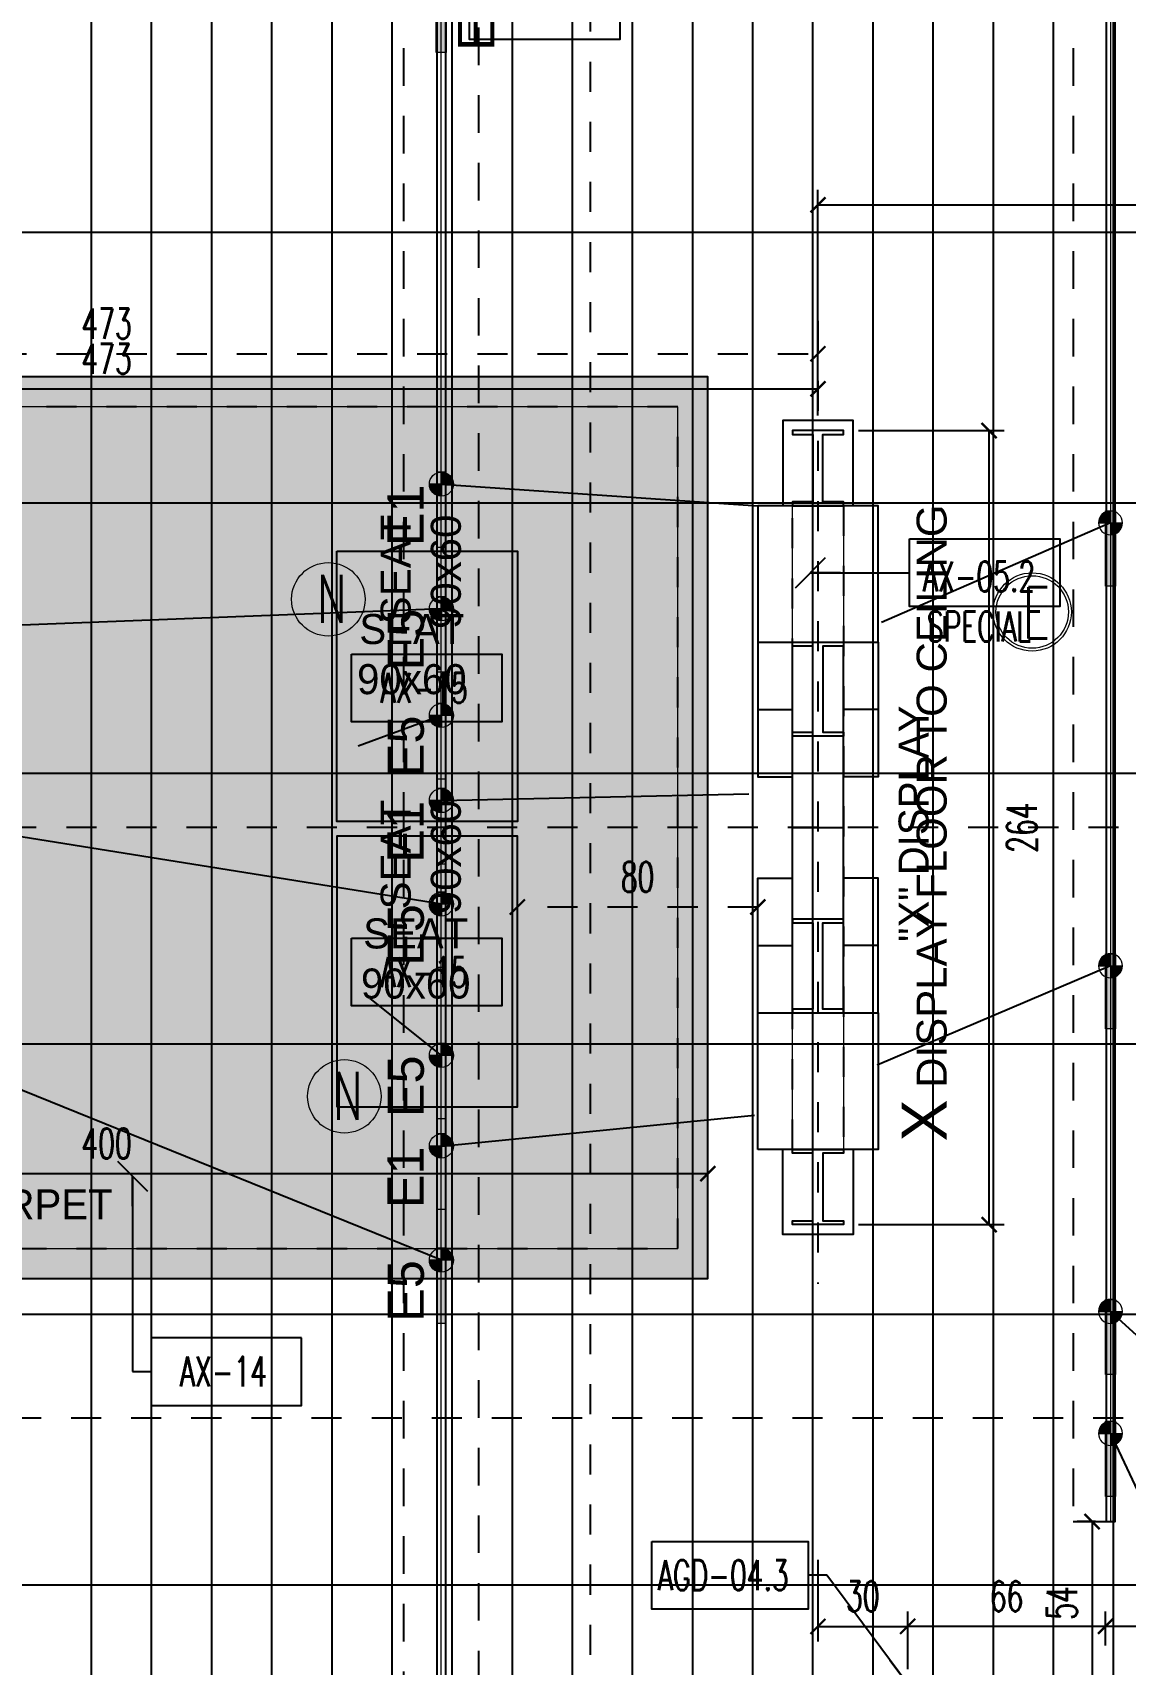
# Model space of a CAD drawing. Extents: x 214 to 401, y 14 to 126.
# Drawn here: x 311.46 to 315.1, y 77.96 to 83.39 of the extents above; entities that cross this region are included whole.
import ezdxf

# ---------------------------------------------------------------- set-up
doc = ezdxf.new("R2010")
doc.units = 0
doc.header["$LTSCALE"] = 0.25
doc.header["$MEASUREMENT"] = 0
for name, pattern in [('CONTINOUS', [0]), ('DASHED', [0.75, 0.5, -0.25]), ('DOT2', [0.125, 0, -0.125]), ('NASCOSTA', [0.375, 0.25, -0.125]), ('NASCOSTA2', [0.1875, 0.125, -0.0625]), ('PUNTO2', [0.125, 0, -0.125]), ('TRATTOPUNTO2', [0.5, 0.25, -0.125, 0, -0.125])]:
    doc.linetypes.add(name, pattern=pattern)
doc.layers.get('0').update_dxf_attribs({"linetype": 'CONTINUOUS'})
doc.layers.get('DEFPOINTS').update_dxf_attribs({"linetype": 'CONTINUOUS'})
for name, color, linetype in [('ax-arredo piani', 2, 'CONTINUOUS'), ('ax-arredo piani rossi', 1, 'CONTINUOUS'), ('ax-arredo proiezioni', 1, 'NASCOSTA'), ('ax-arredo sez', 6, 'CONTINUOUS'), ('AX-QUOTE', 2, 'CONTINUOUS'), ('ax-tappeto', 6, 'DOT2'), ('floor-quote', 2, 'CONTINUOUS'), ('floor-tiles', 11, 'CONTINUOUS'), ('MERCHANDISING', 11, 'CONTINUOUS'), ('RIFERIMENTI', 11, 'CONTINUOUS'), ('TESTI', 3, 'CONTINUOUS')]:
    doc.layers.add(name, color=color, linetype=linetype)
for name, color, linetype, true_color in [('ax-axis', 7, 'TRATTOPUNTO2', 0xd2844b), ('LD_beam', 7, 'DASHED', 0x7ec8c8), ('LD_pointing', 7, 'CONTINUOUS', 0xff9429), ('LD_track', 7, 'CONTINUOUS', 0x7ec8c8), ('MERCHANDISING-quote', 7, 'NASCOSTA2', 0x62b5df), ('Sections', 92, 'CONTINUOUS', 0x00bd00)]:
    doc.layers.add(name, color=color, linetype=linetype, true_color=true_color)
for name, color, linetype, lineweight, true_color in [('floor-Carpet', 7, 'CONTINUOUS', 9, 0xe00070), ('LD_base', 7, 'CONTINUOUS', 5, 0x646464), ('LD_light', 7, 'CONTINUOUS', 5, 0xf00000), ('LD_N', 7, 'CONTINUOUS', 9, 0x41c62a)]:
    doc.layers.add(name, color=color, linetype=linetype, lineweight=lineweight, true_color=true_color)
doc.layers.add('LD_def-points', color=11, linetype='CONTINUOUS', lineweight=5, plot=False)
doc.layers.add('LD_quote', color=255, linetype='CONTINUOUS', lineweight=9)
doc.layers.add('LD_text', color=255, linetype='CONTINUOUS', lineweight=9)
doc.styles.add('cart-inver', font='Arial.ttf')
doc.styles.add('HZDX', font='')
doc.styles.add('SIMPLEX', font='SIMPLEX.SHX', dxfattribs={"width": 0.65})
doc.styles.get("Standard").update_dxf_attribs({"font": 'Arial.ttf'})
doc.styles.get('HZDX').set_extended_font_data('DicotMedium')
doc.dimstyles.new('METRI', dxfattribs={"dimtxt": 0.2, "dimasz": 0.1, "dimexe": 0.1, "dimexo": 0.0625, "dimgap": 0.09, "dimtad": 1, "dimzin": 0, "dimdsep": 46, "dimtxsty": 'SIMPLEX', "dimblk": 'LINEET2S', "dimcen": 0.09, "dimdle": 0.1, "dimclrt": 3, "dimadec": 0, "dimazin": 0, "dimtfac": 1, "dimtix": 1, "dimtmove": 2, "dimatfit": 3, "dimldrblk": 'LINEET2S', "dimfxl": 1, "dimtolj": 1, "dimarcsym": 0})

# ---------------------------------------------------------------- blocks, each defined once
blk = doc.blocks.new('_ArchTick')
at = {"color": 0, "linetype": 'ByBlock', "const_width": 0.15}
blk.add_lwpolyline([(-0.5, -0.5), (0.5, 0.5)], dxfattribs=at)
blk = doc.blocks.new('*D295')
at = {"layer": 'AX-QUOTE', "color": 0, "lineweight": -2, "transparency": 16777216}
for p, q in [((315.0317, 78.0195), (315.0317, 78.1337)), ((316.9317, 78.0195), (316.9317, 78.1337)), ((316.9317, 78.0837), (315.0317, 78.0837))]:
    blk.add_line(p, q, dxfattribs=at)
at = {"layer": 'DEFPOINTS', "color": 0, "transparency": 16777216}
for p in [(315.0317, 78.0837), (315.0317, 77.9695), (316.9317, 77.9695)]:
    blk.add_point(p, dxfattribs=at)
at = {"layer": 'AX-QUOTE', "color": 0, "lineweight": -2, "transparency": 16777216, "xscale": 0.05, "yscale": 0.05, "zscale": 0.05, "rotation": 180}
blk.add_blockref('_ArchTick', (315.0317, 78.0837), dxfattribs=at)
at = {"layer": 'AX-QUOTE', "color": 0, "lineweight": -2, "transparency": 16777216, "xscale": 0.05, "yscale": 0.05, "zscale": 0.05}
blk.add_blockref('_ArchTick', (316.9317, 78.0837), dxfattribs=at)
at = {"layer": 'AX-QUOTE', "color": 3, "transparency": 16777216, "insert": (315.9817, 78.1837), "char_height": 0.1, "attachment_point": 5, "style": 'SIMPLEX'}
blk.add_mtext('\\A1;190', dxfattribs=at)
blk = doc.blocks.new('*D296')
at = {"layer": 'AX-QUOTE', "color": 0, "lineweight": -2, "transparency": 16777216}
for p, q in [((314.3737, 78.0195), (314.3737, 78.1337)), ((315.0317, 78.0195), (315.0317, 78.1337)), ((315.0317, 78.0837), (314.3737, 78.0837))]:
    blk.add_line(p, q, dxfattribs=at)
at = {"layer": 'DEFPOINTS', "color": 0, "transparency": 16777216}
for p in [(314.3737, 78.0837), (314.3737, 77.9695), (315.0317, 77.9695)]:
    blk.add_point(p, dxfattribs=at)
at = {"layer": 'AX-QUOTE', "color": 0, "lineweight": -2, "transparency": 16777216, "xscale": 0.05, "yscale": 0.05, "zscale": 0.05, "rotation": 180}
blk.add_blockref('_ArchTick', (314.3737, 78.0837), dxfattribs=at)
at = {"layer": 'AX-QUOTE', "color": 0, "lineweight": -2, "transparency": 16777216, "xscale": 0.05, "yscale": 0.05, "zscale": 0.05}
blk.add_blockref('_ArchTick', (315.0317, 78.0837), dxfattribs=at)
at = {"layer": 'AX-QUOTE', "color": 3, "transparency": 16777216, "insert": (314.7027, 78.1837), "char_height": 0.1, "attachment_point": 5, "style": 'SIMPLEX'}
blk.add_mtext('\\A1;66', dxfattribs=at)
blk = doc.blocks.new('*D307')
at = {"layer": 'AX-QUOTE', "color": 0, "lineweight": -2, "transparency": 16777216}
for p, q in [((314.0752, 82.1119), (314.0752, 82.2509)), ((309.3422, 82.2009), (314.0752, 82.2009))]:
    blk.add_line(p, q, dxfattribs=at)
at = {"layer": 'DEFPOINTS', "color": 0, "transparency": 16777216}
for p in [(309.3422, 82.2009), (314.0752, 82.2009), (314.0752, 82.0619)]:
    blk.add_point(p, dxfattribs=at)
at = {"layer": 'AX-QUOTE', "color": 0, "lineweight": -2, "transparency": 16777216, "xscale": 0.05, "yscale": 0.05, "zscale": 0.05, "rotation": 180}
blk.add_blockref('_ArchTick', (309.3422, 82.2009), dxfattribs=at)
at = {"layer": 'AX-QUOTE', "color": 0, "lineweight": -2, "transparency": 16777216, "xscale": 0.05, "yscale": 0.05, "zscale": 0.05}
blk.add_blockref('_ArchTick', (314.0752, 82.2009), dxfattribs=at)
at = {"layer": 'AX-QUOTE', "color": 3, "transparency": 16777216, "insert": (311.7087, 82.3009), "char_height": 0.1, "attachment_point": 5, "style": 'SIMPLEX'}
blk.add_mtext('\\A1;473', dxfattribs=at)
blk = doc.blocks.new('*D308')
at = {"layer": 'AX-QUOTE', "color": 0, "lineweight": -2, "transparency": 16777216}
for p, q in [((314.0752, 78.3045), (314.0752, 78.0337)), ((314.3737, 77.941), (314.3737, 78.1337)), ((314.0752, 78.0837), (314.3737, 78.0837))]:
    blk.add_line(p, q, dxfattribs=at)
at = {"layer": 'DEFPOINTS', "color": 0, "transparency": 16777216}
for p in [(314.0752, 78.3545), (314.3737, 78.0837), (314.3737, 77.891)]:
    blk.add_point(p, dxfattribs=at)
at = {"layer": 'AX-QUOTE', "color": 0, "lineweight": -2, "transparency": 16777216, "xscale": 0.05, "yscale": 0.05, "zscale": 0.05, "rotation": 180}
blk.add_blockref('_ArchTick', (314.0752, 78.0837), dxfattribs=at)
at = {"layer": 'AX-QUOTE', "color": 0, "lineweight": -2, "transparency": 16777216, "xscale": 0.05, "yscale": 0.05, "zscale": 0.05}
blk.add_blockref('_ArchTick', (314.3737, 78.0837), dxfattribs=at)
at = {"layer": 'AX-QUOTE', "color": 3, "transparency": 16777216, "insert": (314.2244, 78.1837), "char_height": 0.1, "attachment_point": 5, "style": 'SIMPLEX'}
blk.add_mtext('\\A1;30', dxfattribs=at)
blk = doc.blocks.new('*D311')
at = {"layer": 'AX-QUOTE', "color": 0, "lineweight": -2, "transparency": 16777216}
for p, q in [((314.0752, 82.2509), (314.0752, 82.8627)), ((317.8347, 82.5587), (317.8347, 82.8627)), ((314.0752, 82.8127), (317.8347, 82.8127))]:
    blk.add_line(p, q, dxfattribs=at)
at = {"layer": 'DEFPOINTS', "color": 0, "transparency": 16777216}
for p in [(317.8347, 82.8127), (317.8347, 82.5087), (314.0752, 82.2009)]:
    blk.add_point(p, dxfattribs=at)
at = {"layer": 'AX-QUOTE', "color": 0, "lineweight": -2, "transparency": 16777216, "xscale": 0.05, "yscale": 0.05, "zscale": 0.05, "rotation": 180}
blk.add_blockref('_ArchTick', (314.0752, 82.8127), dxfattribs=at)
at = {"layer": 'AX-QUOTE', "color": 0, "lineweight": -2, "transparency": 16777216, "xscale": 0.05, "yscale": 0.05, "zscale": 0.05}
blk.add_blockref('_ArchTick', (317.8347, 82.8127), dxfattribs=at)
at = {"layer": 'AX-QUOTE', "color": 3, "transparency": 16777216, "insert": (315.9549, 82.9127), "char_height": 0.1, "attachment_point": 5, "style": 'SIMPLEX'}
blk.add_mtext('\\A1;376', dxfattribs=at)
blk = doc.blocks.new('*D323')
at = {"layer": 'AX-QUOTE', "color": 0, "lineweight": -2, "transparency": 16777216}
for p, q in [((314.2102, 82.0619), (314.6946, 82.0619)), ((314.6446, 79.4202), (314.6446, 82.0619)), ((314.2102, 79.4202), (314.6946, 79.4202))]:
    blk.add_line(p, q, dxfattribs=at)
at = {"layer": 'DEFPOINTS', "color": 0, "transparency": 16777216}
for p in [(314.1602, 82.0619), (314.6446, 82.0619), (314.1602, 79.4202)]:
    blk.add_point(p, dxfattribs=at)
at = {"layer": 'AX-QUOTE', "color": 0, "lineweight": -2, "transparency": 16777216, "xscale": 0.05, "yscale": 0.05, "zscale": 0.05}
for p, rotation in [((314.6446, 82.0619), 90), ((314.6446, 79.4202), 270)]:
    blk.add_blockref('_ArchTick', p, dxfattribs=dict(at, rotation=rotation))
at = {"layer": 'AX-QUOTE', "color": 3, "transparency": 16777216, "insert": (314.7538, 80.741), "char_height": 0.1, "attachment_point": 5, "rotation": 90, "style": 'SIMPLEX'}
blk.add_mtext('\\A1;264', dxfattribs=at)
blk = doc.blocks.new('*D331')
at = {"layer": 'DEFPOINTS', "color": 0, "transparency": 16777216}
for p in [(313.7087, 79.5899), (309.7087, 79.241), (313.7087, 79.241)]:
    blk.add_point(p, dxfattribs=at)
at = {"layer": 'floor-quote', "color": 0, "lineweight": -2, "transparency": 16777216}
for p, q in [((309.7087, 79.291), (309.7087, 79.6399)), ((313.7087, 79.291), (313.7087, 79.6399)), ((309.7087, 79.5899), (313.7087, 79.5899))]:
    blk.add_line(p, q, dxfattribs=at)
at = {"layer": 'floor-quote', "color": 0, "lineweight": -2, "transparency": 16777216, "xscale": 0.05, "yscale": 0.05, "zscale": 0.05, "rotation": 180}
blk.add_blockref('_ArchTick', (309.7087, 79.5899), dxfattribs=at)
at = {"layer": 'floor-quote', "color": 0, "lineweight": -2, "transparency": 16777216, "xscale": 0.05, "yscale": 0.05, "zscale": 0.05}
blk.add_blockref('_ArchTick', (313.7087, 79.5899), dxfattribs=at)
at = {"layer": 'floor-quote', "color": 10, "transparency": 16777216, "insert": (311.7087, 79.6899), "char_height": 0.1, "attachment_point": 5, "style": 'SIMPLEX'}
blk.add_mtext('\\A1;400', dxfattribs=at)
blk = doc.blocks.new('LINEET2S')
blk.add_line((-1, 0), (0, 0))
at = {"color": 5}
blk.add_line((0.5, 0.5), (-0.5, -0.5), dxfattribs=at)
blk = doc.blocks.new('*D347')
at = {"layer": 'DEFPOINTS', "color": 0, "transparency": 16777216}
for p in [(313.0752, 80.4769), (313.0752, 80.291), (313.8752, 80.1245)]:
    blk.add_point(p, dxfattribs=at)
at = {"layer": 'MERCHANDISING-quote', "color": 0, "lineweight": -2, "transparency": 16777216}
for p, q in [((313.0752, 80.341), (313.0752, 80.5269)), ((313.8752, 80.1745), (313.8752, 80.5269)), ((313.8752, 80.4769), (313.0752, 80.4769))]:
    blk.add_line(p, q, dxfattribs=at)
at = {"layer": 'MERCHANDISING-quote', "color": 0, "lineweight": -2, "transparency": 16777216, "xscale": 0.05, "yscale": 0.05, "zscale": 0.05, "rotation": 180}
blk.add_blockref('_ArchTick', (313.0752, 80.4769), dxfattribs=at)
at = {"layer": 'MERCHANDISING-quote', "color": 0, "lineweight": -2, "transparency": 16777216, "xscale": 0.05, "yscale": 0.05, "zscale": 0.05}
blk.add_blockref('_ArchTick', (313.8752, 80.4769), dxfattribs=at)
at = {"layer": 'MERCHANDISING-quote', "color": 3, "transparency": 16777216, "insert": (313.4752, 80.5769), "char_height": 0.1, "attachment_point": 5, "style": 'SIMPLEX'}
blk.add_mtext('\\A1;80', dxfattribs=at)
blk = doc.blocks.new('*D351')
at = {"layer": 'DEFPOINTS', "color": 0, "transparency": 16777216}
for p in [(309.3422, 82.3175), (314.0752, 82.3175), (314.0752, 82.1785)]:
    blk.add_point(p, dxfattribs=at)
at = {"layer": 'MERCHANDISING-quote', "color": 0, "lineweight": -2, "transparency": 16777216}
for p, q in [((314.0752, 82.2285), (314.0752, 82.3675)), ((309.3422, 82.3175), (314.0752, 82.3175))]:
    blk.add_line(p, q, dxfattribs=at)
at = {"layer": 'MERCHANDISING-quote', "color": 0, "lineweight": -2, "transparency": 16777216, "xscale": 0.05, "yscale": 0.05, "zscale": 0.05, "rotation": 180}
blk.add_blockref('_ArchTick', (309.3422, 82.3175), dxfattribs=at)
at = {"layer": 'MERCHANDISING-quote', "color": 0, "lineweight": -2, "transparency": 16777216, "xscale": 0.05, "yscale": 0.05, "zscale": 0.05}
blk.add_blockref('_ArchTick', (314.0752, 82.3175), dxfattribs=at)
at = {"layer": 'MERCHANDISING-quote', "color": 3, "transparency": 16777216, "insert": (311.7087, 82.4175), "char_height": 0.1, "attachment_point": 5, "style": 'SIMPLEX'}
blk.add_mtext('\\A1;473', dxfattribs=at)
blk = doc.blocks.new('E1-5')
at = {"layer": 'LD_light', "lineweight": 5, "ltscale": 0.5}
h = blk.add_hatch(color=256, dxfattribs=at)
h.dxf.hatch_style = 1
h.paths.add_polyline_path([(0, 0.04, 0.414214), (-0.04, 0), (0, 0)])
at = {"layer": 'LD_light', "lineweight": 5}
h = blk.add_hatch(color=256, dxfattribs=at)
h.dxf.hatch_style = 1
h.paths.add_polyline_path([(0.21, -0.0163), (0.21, 0.0163), (-0.04, 0.0163), (-0.04, -0.0163)])
at = {"layer": 'LD_light', "lineweight": 5, "ltscale": 0.5}
h = blk.add_hatch(color=256, dxfattribs=at)
h.dxf.hatch_style = 1
h.paths.add_polyline_path([(0.04, 0), (0, 0), (0, -0.04, 0.414214)])
at = {"layer": 'LD_light', "lineweight": 5}
for p, q in [((-0.04, 0), (0.04, 0)), ((0, 0.04), (0, -0.04))]:
    blk.add_line(p, q, dxfattribs=at)
blk.add_lwpolyline([(0.21, 0.0163), (-0.04, 0.0163), (-0.04, -0.0163), (0.21, -0.0163)], close=True, dxfattribs=at)
blk.add_circle((0, 0), 0.04, dxfattribs=at)
blk = doc.blocks.new('notturna')
at = {"layer": 'LD_N'}
blk.add_circle((21.1399, -17.0434), 0.084, dxfattribs=at)
at = {"layer": 'LD_N', "style": 'SIMPLEX', "width": 0.65}
blk.add_text('N', height=0.1101, dxfattribs=at).set_placement((21.1144, -17.0975))
blk = doc.blocks.new('e')
at = {"layer": 'LD_light', "color": 160, "true_color": 0x1a53ff}
for radius in [8.4, 7.78]:
    blk.add_circle((0, 0), radius, dxfattribs=at)
at = {"layer": 'LD_light', "color": 160, "true_color": 0x1a53ff, "style": 'SIMPLEX', "width": 0.65}
blk.add_text('E', height=11.01, dxfattribs=at).set_placement((-2.02, -5.7))
blk = doc.blocks.new('*D396')
at = {"layer": 'DEFPOINTS', "color": 0, "transparency": 16777216}
for p in [(315.0487, 78.4322), (314.987, 77.891), (315.0317, 77.891)]:
    blk.add_point(p, dxfattribs=at)
at = {"layer": 'LD_quote', "color": 0, "lineweight": -2, "transparency": 16777216}
for p, q in [((314.9987, 78.4322), (314.937, 78.4322)), ((314.987, 78.4322), (314.987, 77.891)), ((314.9817, 77.891), (314.937, 77.891))]:
    blk.add_line(p, q, dxfattribs=at)
at = {"layer": 'LD_quote', "color": 0, "lineweight": -2, "transparency": 16777216, "xscale": 0.05, "yscale": 0.05, "zscale": 0.05}
for p, rotation in [((314.987, 78.4322), 90), ((314.987, 77.891), 270)]:
    blk.add_blockref('_ArchTick', p, dxfattribs=dict(at, rotation=rotation))
at = {"layer": 'LD_quote', "color": 3, "transparency": 16777216, "insert": (314.887, 78.1616), "char_height": 0.1, "attachment_point": 5, "rotation": 90, "style": 'SIMPLEX'}
blk.add_mtext('\\A1;54', dxfattribs=at)
blk = doc.blocks.new('DALIAN ASOM LIGHT')
at = {"layer": 'LD_base'}
for p, q in [((0.6647, 7.8965), (0.6647, 9.1046)), ((0.8347, 7.8965), (0.8347, 9.1046)), ((0.6647, 8.5005), (0.8347, 8.5005))]:
    blk.add_line(p, q, dxfattribs=at)
for points in [[(-3.6168, 7.0005), (0.3832, 7.0005), (0.3832, 10.0005), (-3.6168, 10.0005)], [(-3.5168, 7.1005), (0.2832, 7.1005), (0.2832, 9.9005), (-3.5168, 9.9005)], [(-0.8503, 9.4207), (-0.2503, 9.4207), (-0.2503, 8.5207), (-0.8503, 8.5207)], [(-0.8503, 7.572), (-0.2503, 7.572), (-0.2503, 8.472), (-0.8503, 8.472)]]:
    blk.add_lwpolyline(points, close=True, dxfattribs=at)
at = {"layer": 'LD_base', "elevation": 0}
for points in [[(0.8664, 9.5714), (0.8664, 9.8547), (0.6331, 9.8547), (0.6331, 9.5714)], [(0.5497, 9.1171), (0.5497, 8.669), (0.6647, 8.669)], [(0.5497, 9.1171), (0.5497, 8.669), (0.6647, 8.669)], [(0.5497, 9.1171), (0.5497, 8.893), (0.6647, 8.893)], [(0.9497, 9.1171), (0.9497, 8.669), (0.8347, 8.669)], [(0.9497, 9.1171), (0.9497, 8.669), (0.8347, 8.669)], [(0.9497, 9.1171), (0.9497, 8.893), (0.8347, 8.893)], [(0.5497, 7.884), (0.5497, 8.3321), (0.6647, 8.3321)], [(0.9497, 7.884), (0.9497, 8.3321), (0.8347, 8.3321)], [(0.5497, 7.884), (0.5497, 8.108), (0.6647, 8.108)], [(0.9497, 7.884), (0.9497, 8.108), (0.8347, 8.108)], [(0.8664, 7.4297), (0.8664, 7.1464), (0.6331, 7.1464), (0.6331, 7.4297)]]:
    blk.add_lwpolyline(points, dxfattribs=at)
for points in [[(0.8347, 9.5714), (0.8347, 9.5839), (0.7664, 9.5839), (0.7664, 9.8089), (0.8347, 9.8089), (0.8347, 9.8214), (0.6647, 9.8214), (0.6647, 9.8089), (0.7331, 9.8089), (0.7331, 9.5839), (0.6647, 9.5839), (0.6647, 9.5714)], [(0.5497, 9.5714), (0.5497, 9.1171), (0.9497, 9.1171), (0.9497, 9.5714)], [(0.6647, 7.4297), (0.6647, 9.5714), (0.8347, 9.5714), (0.8347, 7.4297)], [(0.6647, 9.1171), (0.8347, 9.1171), (0.8347, 9.1046), (0.7664, 9.1046), (0.7664, 8.8175), (0.8347, 8.8175), (0.8347, 8.805), (0.6647, 8.805), (0.6647, 8.8175), (0.7331, 8.8175), (0.7331, 9.1046), (0.6647, 9.1046)], [(0.6647, 7.884), (0.8347, 7.884), (0.8347, 7.8965), (0.7664, 7.8965), (0.7664, 8.1835), (0.8347, 8.1835), (0.8347, 8.196), (0.6647, 8.196), (0.6647, 8.1835), (0.7331, 8.1835), (0.7331, 7.8965), (0.6647, 7.8965)], [(0.5497, 7.4297), (0.5497, 7.884), (0.9497, 7.884), (0.9497, 7.4297)], [(0.8347, 7.4297), (0.8347, 7.4172), (0.7664, 7.4172), (0.7664, 7.1922), (0.8347, 7.1922), (0.8347, 7.1797), (0.6647, 7.1797), (0.6647, 7.1922), (0.7331, 7.1922), (0.7331, 7.4172), (0.6647, 7.4172), (0.6647, 7.4297)]]:
    blk.add_lwpolyline(points, close=True, dxfattribs=at)

msp = doc.modelspace()

# ---------------------------------------------------------------- hatches: boundary and pattern name
at = {"layer": 'floor-Carpet'}
h = msp.add_hatch(dxfattribs=at)
h.set_pattern_fill('DOTS', color=256, scale=0.5)
h.set_pattern_definition([(0, (0, -13.24512), (0.015625, 0.03125), [0, -0.03125])])
h.paths.add_polyline_path([(309.70865, 79.24104), (313.70865, 79.24104), (313.70865, 82.24104), (309.70865, 82.24104)])

# ---------------------------------------------------------------- linework, layer by layer
at = {"layer": 'ax-arredo piani'}
for p, q in [((313.99015, 80.13701), (313.99015, 81.34508)), ((314.16015, 80.13701), (314.16015, 81.34508)), ((313.99015, 80.74104), (314.16015, 80.74104))]:
    msp.add_line(p, q, dxfattribs=at)
at = {"layer": 'ax-arredo piani', "elevation": 0}
for points in [[(313.87515, 81.81188), (313.87515, 81.35758), (314.27515, 81.35758), (314.27515, 81.81188)], [(313.87515, 79.67021), (313.87515, 80.12451), (314.27515, 80.12451), (314.27515, 79.67021)]]:
    msp.add_lwpolyline(points, close=True, dxfattribs=at)
at = {"layer": 'ax-arredo piani'}
for points in [[(312.47515, 81.66119), (313.07515, 81.66119), (313.07515, 80.76119), (312.47515, 80.76119)], [(312.47515, 79.81256), (313.07515, 79.81256), (313.07515, 80.71256), (312.47515, 80.71256)]]:
    msp.add_lwpolyline(points, close=True, dxfattribs=at)
at = {"layer": 'ax-arredo piani rossi', "elevation": 0}
for points in [[(314.19182, 81.81188), (314.19182, 82.09521), (313.95849, 82.09521), (313.95849, 81.81188)], [(313.87515, 81.35758), (313.87515, 80.9095), (313.99015, 80.9095)], [(313.87515, 81.35758), (313.87515, 80.9095), (313.99015, 80.9095)], [(313.87515, 81.35758), (313.87515, 81.13354), (313.99015, 81.13354)], [(314.27515, 81.35758), (314.27515, 80.9095), (314.16015, 80.9095)], [(314.27515, 81.35758), (314.27515, 80.9095), (314.16015, 80.9095)], [(314.27515, 81.35758), (314.27515, 81.13354), (314.16015, 81.13354)], [(313.87515, 80.12451), (313.87515, 80.57259), (313.99015, 80.57259)], [(314.27515, 80.12451), (314.27515, 80.57259), (314.16015, 80.57259)], [(313.87515, 80.12451), (313.87515, 80.34855), (313.99015, 80.34855)], [(314.27515, 80.12451), (314.27515, 80.34855), (314.16015, 80.34855)], [(314.19182, 79.67021), (314.19182, 79.38688), (313.95849, 79.38688), (313.95849, 79.67021)]]:
    msp.add_lwpolyline(points, dxfattribs=at)
at = {"layer": 'ax-arredo proiezioni', "elevation": 0}
msp.add_lwpolyline([(313.99015, 79.67021), (313.99015, 81.81188), (314.16015, 81.81188), (314.16015, 79.67021)], close=True, dxfattribs=at)
at = {"layer": 'ax-arredo sez', "color": 3, "elevation": 0}
for points in [[(314.16015, 81.81188), (314.16015, 81.82438), (314.09182, 81.82438), (314.09182, 82.04938), (314.16015, 82.04938), (314.16015, 82.06188), (313.99015, 82.06188), (313.99015, 82.04938), (314.05849, 82.04938), (314.05849, 81.82438), (313.99015, 81.82438), (313.99015, 81.81188)], [(313.99015, 81.35758), (314.16015, 81.35758), (314.16015, 81.34508), (314.09182, 81.34508), (314.09182, 81.05806), (314.16015, 81.05806), (314.16015, 81.04556), (313.99015, 81.04556), (313.99015, 81.05806), (314.05849, 81.05806), (314.05849, 81.34508), (313.99015, 81.34508)], [(313.99015, 80.12451), (314.16015, 80.12451), (314.16015, 80.13701), (314.09182, 80.13701), (314.09182, 80.42403), (314.16015, 80.42403), (314.16015, 80.43653), (313.99015, 80.43653), (313.99015, 80.42403), (314.05849, 80.42403), (314.05849, 80.13701), (313.99015, 80.13701)], [(314.16015, 79.67021), (314.16015, 79.65771), (314.09182, 79.65771), (314.09182, 79.43271), (314.16015, 79.43271), (314.16015, 79.42021), (313.99015, 79.42021), (313.99015, 79.43271), (314.05849, 79.43271), (314.05849, 79.65771), (313.99015, 79.65771), (313.99015, 79.67021)]]:
    msp.add_lwpolyline(points, close=True, dxfattribs=at)
at = {"layer": 'ax-axis'}
for p, q in [((314.07515, 82.42753), (314.07515, 79.22324)), ((317.875, 80.74104), (306.68673, 80.74104))]:
    msp.add_line(p, q, dxfattribs=at)
at = {"layer": 'ax-tappeto', "color": 2, "linetype": 'CONTINOUS'}
msp.add_lwpolyline([(309.70865, 79.24104), (313.70865, 79.24104), (313.70865, 82.24104), (309.70865, 82.24104)], close=True, dxfattribs=at)
at = {"layer": 'ax-tappeto'}
msp.add_lwpolyline([(309.80865, 79.34104), (313.60865, 79.34104), (313.60865, 82.14104), (309.80865, 82.14104)], close=True, dxfattribs=at)
at = {"layer": 'floor-Carpet'}
for points in [[(309.70865, 79.24104), (313.70865, 79.24104), (313.70865, 82.24104), (309.70865, 82.24104)], [(309.80865, 79.34104), (313.60865, 79.34104), (313.60865, 82.14104), (309.80865, 82.14104)]]:
    msp.add_lwpolyline(points, close=True, dxfattribs=at)
at = {"layer": 'floor-tiles'}
for p, q in [((311.65865, 73.01251), (311.65865, 88.12088)), ((311.85865, 72.92804), (311.85865, 88.12088)), ((312.05865, 72.84141), (312.05865, 88.12088)), ((312.25865, 72.75257), (312.25865, 88.12088)), ((312.45865, 72.66152), (312.45865, 88.12088)), ((312.65865, 72.56822), (312.65865, 88.12088)), ((312.85865, 72.47264), (312.85865, 88.07088)), ((313.05865, 72.37474), (313.05865, 88.07088)), ((313.25865, 72.27451), (313.25865, 88.07088)), ((313.45865, 72.37415), (313.45865, 88.07088)), ((313.65865, 72.57473), (313.65865, 88.07088)), ((313.85865, 72.7753), (313.85865, 88.07088)), ((314.05865, 72.97588), (314.05865, 88.07088)), ((314.25865, 73.17645), (314.25865, 88.07088)), ((314.45865, 76.01966), (314.45865, 88.07088)), ((314.65865, 77.32088), (314.65865, 87.12088)), ((314.85865, 77.32088), (314.85865, 87.12088)), ((315.05865, 77.32088), (315.05865, 87.12088)), ((319.21865, 82.72088), (307.01865, 82.72088)), ((319.26865, 81.82088), (307.01865, 81.82088)), ((319.26865, 80.92088), (307.01865, 80.92088)), ((319.21865, 80.02088), (307.01865, 80.02088)), ((319.21865, 79.12088), (307.01865, 79.12088)), ((319.21865, 78.22088), (307.01865, 78.22088)), ((319.21865, 78.22088), (307.01865, 78.22088))]:
    msp.add_line(p, q, dxfattribs=at)
at = {"layer": 'LD_beam'}
for points in [[(312.69699, 74.05284), (312.94699, 74.05284), (312.94699, 85.80868), (312.69699, 85.80868)], [(314.92365, 78.43222), (315.17365, 78.43222), (315.17365, 85.80868), (314.92365, 85.80868)]]:
    msp.add_lwpolyline(points, close=True, dxfattribs=at)
at = {"layer": 'LD_def-points'}
for p, q in [((312.82199, 74.05284), (312.82199, 85.80868)), ((315.04865, 85.80868), (315.04865, 78.43222))]:
    msp.add_line(p, q, dxfattribs=at)
at = {"layer": 'LD_pointing'}
for p, q in [((312.8224, 81.88381), (313.87515, 81.81188)), ((315.04824, 81.7548), (314.28639, 81.42375)), ((312.8224, 81.46878), (311.1701, 81.40455)), ((312.8224, 81.11383), (312.5453, 81.012)), ((312.8224, 80.83078), (313.84565, 80.85394)), ((312.8224, 80.48649), (311.25282, 80.73816)), ((315.04824, 80.28138), (314.27175, 79.95034)), ((312.8224, 79.98297), (312.58561, 80.17253)), ((312.8224, 79.30191), (311.15704, 79.97597)), ((312.8224, 79.68175), (313.86378, 79.78482)), ((315.04824, 79.13161), (316.43793, 77.85865)), ((315.04824, 78.72582), (315.46793, 77.83039))]:
    msp.add_line(p, q, dxfattribs=at)
at = {"layer": 'LD_track'}
for points in [[(312.80699, 74.05284), (312.83699, 74.05284), (312.83699, 85.80868), (312.80699, 85.80868)], [(315.03365, 78.43222), (315.06365, 78.43222), (315.06365, 85.80868), (315.03365, 85.80868)]]:
    msp.add_lwpolyline(points, close=True, dxfattribs=at)
at = {"layer": 'RIFERIMENTI'}
for points in [[(312.91566, 83.58795), (313.41566, 83.58795), (313.41566, 83.36295), (312.91566, 83.36295)], [(314.37977, 81.70165), (314.87977, 81.70165), (314.87977, 81.47665), (314.37977, 81.47665)], [(312.52322, 81.31819), (313.02322, 81.31819), (313.02322, 81.09319), (312.52322, 81.09319)], [(312.52322, 80.37286), (313.02322, 80.37286), (313.02322, 80.14786), (312.52322, 80.14786)], [(312.35725, 79.04383), (311.85725, 79.04383), (311.85725, 78.81883), (312.35725, 78.81883)], [(313.52267, 78.36638), (314.04267, 78.36638), (314.04267, 78.14138), (313.52267, 78.14138)]]:
    msp.add_lwpolyline(points, close=True, dxfattribs=at)
at = {"layer": 'Sections', "linetype": 'DOT2'}
for points in [[(313.31765, 89.08913), (313.31765, 74.88171), (312.40725, 72.41465)], [(317.89061, 78.77601), (306.58255, 78.77601), (306.58255, 78.77601)]]:
    msp.add_lwpolyline(points, dxfattribs=at)

# ---------------------------------------------------------------- block references
at = {"layer": 'LD_base'}
msp.add_blockref('DALIAN ASOM LIGHT', (313.32541, 72.24052), dxfattribs=at)
at = {"layer": 'LD_light', "xscale": -1, "rotation": 90}
for p in [(312.82157, 83.52976), (315.04824, 81.7548), (315.04824, 80.28138), (315.04824, 79.13161), (315.04824, 78.72582)]:
    msp.add_blockref('E1-5', p, dxfattribs=at)
at = {"layer": 'LD_light', "rotation": 270}
for p in [(312.8224, 81.88381), (312.8224, 81.46878), (312.8224, 81.11383), (312.8224, 80.83078), (312.8224, 80.48649), (312.8224, 79.98297), (312.8224, 79.68175), (312.8224, 79.30191)]:
    msp.add_blockref('E1-5', p, dxfattribs=at)
at = {"layer": 'LD_light', "linetype": 'PUNTO2', "xscale": 0.0154948959566415, "yscale": 0.0154948959566415, "zscale": 0.0154948959566415}
msp.add_blockref('e', (314.78796, 81.45847, 0), dxfattribs=at)
at = {"layer": 'LD_N', "xscale": 1.454545454545455, "yscale": 1.454545454545455, "zscale": 1.454545454545455}
for p in [(281.69735, 106.29092, 0), (281.75061, 104.63739, 0)]:
    msp.add_blockref('notturna', p, dxfattribs=at)

# ---------------------------------------------------------------- texts
at = {"layer": 'LD_text', "char_height": 0.12, "rotation": 90}
for s, insert, attachment_point in [('E5', (312.87821, 83.32479), 1), ('E1', (312.6432, 81.67749), 1), ('E5', (312.76577, 81.2638), 7), ('E5', (312.76577, 80.90886), 7), ('E1', (312.6432, 80.62446), 1), ('E5', (312.76577, 80.28152), 7), ('E5', (312.76577, 79.778), 7), ('E1', (312.6432, 79.47543), 1), ('E5', (312.76577, 79.09694), 7)]:
    msp.add_mtext_dynamic_manual_height_columns(s, width=0.3836567, gutter_width=17.5, heights=[0], dxfattribs=dict(at, insert=insert, attachment_point=attachment_point))
at = {"layer": 'MERCHANDISING', "char_height": 0.1, "width": 2.328512, "attachment_point": 2, "style": 'HZDX'}
for s, insert in [('SEAT\\P90x60', (312.72423, 81.45163)), ('SEAT\\P90x60', (312.73713, 80.43896)), ('CARPET', (311.45787, 79.53767))]:
    msp.add_mtext(s, dxfattribs=dict(at, insert=insert))
at = {"layer": 'MERCHANDISING', "insert": (314.34342, 80.75405), "char_height": 0.1, "width": 2.328512, "attachment_point": 2, "rotation": 90, "style": 'HZDX'}
msp.add_mtext('"X" DISPLAY', dxfattribs=at)
at = {"layer": 'RIFERIMENTI', "char_height": 0.1, "attachment_point": 1, "style": 'SIMPLEX'}
for s, insert, width in [('\\pi0.086937;AX-05.2\\P\\pi0.10087;SPECIAL', (314.33724, 81.62665), 0.5824454), ('\\pi0.13956;AX-15', (312.48069, 81.25571), 0.5824454), ('\\pi0.13956;AX-15', (312.48069, 80.31038), 0.5824454), ('\\pi0.13801;AX-14', (311.81472, 78.98132), 0.5824454), ('\\pi0.022243;AGD-04.3', (313.52075, 78.30387), 0.5211535)]:
    msp.add_mtext(s, dxfattribs=dict(at, insert=insert, width=width))
at = {"layer": 'TESTI', "char_height": 0.1, "rotation": 90, "style": 'cart-inver'}
for s, insert, width, attachment_point in [('SEAT\\P90x60', (312.62056, 81.78232), 1.1575076, 3), ('\\pi0.37198;{\\H1.5x;X} DISPLAY FLOOR TO CEILING', (314.35341, 79.32479), 2.8217143, 1), ('SEAT\\P90x60', (312.62056, 80.8337), 1.1575076, 3)]:
    msp.add_mtext(s, dxfattribs=dict(at, insert=insert, width=width, attachment_point=attachment_point))

# ---------------------------------------------------------------- dimensions: what is measured, and where the dimension line sits
at = {"layer": 'AX-QUOTE'}
for base, p1, p2, override, picture, middle in [((317.83465, 82.81271), (314.07515, 82.20086), (317.83465, 82.50868), {"dimtxt": 0.1, "dimasz": 0.05, "dimexe": 0.05, "dimexo": 0.05, "dimgap": 0.05, "dimdec": 0, "dimlfac": 100, "dimzin": 8, "dimblk": 'ArchTick', "dimdle": 0}, '*D311', (315.9549, 82.91271)), ((314.07515, 82.20086), (309.34215, 82.20086), (314.07515, 82.06188), {"dimtxt": 0.1, "dimasz": 0.05, "dimexe": 0.05, "dimexo": 0.05, "dimgap": 0.05, "dimdec": 0, "dimlfac": 100, "dimzin": 8, "dimblk": 'ArchTick', "dimdle": 0}, '*D307', (311.70865, 82.30086)), ((314.37365, 78.08375), (314.07515, 78.35447), (314.37365, 77.89104), {"dimtxt": 0.1, "dimasz": 0.05, "dimexe": 0.05, "dimexo": 0.05, "dimgap": 0.05, "dimdec": 0, "dimlfac": 100, "dimzin": 8, "dimblk": 'ArchTick', "dimdle": 0}, '*D308', (314.2244, 78.18375)), ((314.37365, 78.08375), (315.03165, 77.96952), (314.37365, 77.96952), {"dimtxt": 0.1, "dimasz": 0.05, "dimexe": 0.05, "dimexo": 0.05, "dimgap": 0.05, "dimdec": 0, "dimlfac": 100, "dimzin": 8, "dimblk": 'ArchTick', "dimdle": 0}, '*D296', (314.70265, 78.18375)), ((315.03165, 78.08375), (316.93165, 77.96952), (315.03165, 77.96952), {"dimtxt": 0.1, "dimasz": 0.05, "dimexe": 0.05, "dimexo": 0.05, "dimgap": 0.05, "dimlfac": 100, "dimzin": 8, "dimblk": 'ArchTick', "dimdle": 0}, '*D295', (315.98165, 78.18375))]:
    dim = msp.add_linear_dim(base=base, p1=p1, p2=p2, dimstyle='METRI', override=override, dxfattribs=at)
    dim.commit()
    dim.dimension.update_dxf_attribs({"geometry": picture, "text_midpoint": middle})
dim = msp.add_linear_dim(base=(314.64464, 82.06188), p1=(314.16015, 79.42021), p2=(314.16015, 82.06188), angle=90, dimstyle='METRI', override={"dimtxt": 0.1, "dimasz": 0.05, "dimexe": 0.05, "dimexo": 0.05, "dimgap": 0.05, "dimdec": 0, "dimlfac": 100, "dimzin": 8, "dimblk": 'ArchTick', "dimdle": 0}, dxfattribs=at)
dim.commit()
dim.dimension.update_dxf_attribs({"geometry": '*D323', "text_midpoint": (314.75379, 80.74104), "dimtype": 160})
at = {"layer": 'floor-quote'}
dim = msp.add_linear_dim(base=(313.70865, 79.58986), p1=(309.70865, 79.24104), p2=(313.70865, 79.24104), dimstyle='METRI', override={"dimtxt": 0.1, "dimasz": 0.05, "dimexe": 0.05, "dimexo": 0.05, "dimgap": 0.05, "dimlfac": 100, "dimzin": 8, "dimblk": 'ArchTick', "dimblk1": 'ArchTick', "dimblk2": 'LINEET2S', "dimdle": 0, "dimclrt": 10}, dxfattribs=at)
dim.commit()
dim.dimension.update_dxf_attribs({"geometry": '*D331', "text_midpoint": (311.70865, 79.68986)})
at = {"layer": 'LD_quote'}
dim = msp.add_linear_dim(base=(314.98703, 77.89104), p1=(315.04865, 78.43222), p2=(315.03165, 77.89104), angle=90, dimstyle='METRI', override={"dimtxt": 0.1, "dimasz": 0.05, "dimexe": 0.05, "dimexo": 0.05, "dimgap": 0.05, "dimdec": 0, "dimlfac": 100, "dimzin": 8, "dimblk": 'ArchTick', "dimdle": 0}, dxfattribs=at)
dim.commit()
dim.dimension.update_dxf_attribs({"geometry": '*D396', "text_midpoint": (314.88703, 78.16163)})
at = {"layer": 'MERCHANDISING-quote'}
for base, p1, p2, override, picture, middle in [((314.07515, 82.31748), (309.34215, 82.31748), (314.07515, 82.1785), {"dimtxt": 0.1, "dimasz": 0.05, "dimexe": 0.05, "dimexo": 0.05, "dimgap": 0.05, "dimdec": 0, "dimlfac": 100, "dimzin": 8, "dimblk": 'ArchTick', "dimdle": 0}, '*D351', (311.70865, 82.41748)), ((313.07515, 80.47689), (313.87515, 80.12451), (313.07515, 80.29104), {"dimtxt": 0.1, "dimasz": 0.05, "dimexe": 0.05, "dimexo": 0.05, "dimgap": 0.05, "dimlfac": 100, "dimzin": 8, "dimblk": 'ArchTick', "dimdle": 0}, '*D347', (313.47515, 80.57689))]:
    dim = msp.add_linear_dim(base=base, p1=p1, p2=p2, dimstyle='METRI', override=override, dxfattribs=at)
    dim.commit()
    dim.dimension.update_dxf_attribs({"geometry": picture, "text_midpoint": middle})

# ---------------------------------------------------------------- leaders
at = {"layer": 'RIFERIMENTI', "color": 2}
for points in [[(314.05064, 81.58915), (314.31779, 81.58915), (314.37977, 81.58915)], [(311.79528, 79.58109), (311.79528, 78.93133), (311.85725, 78.93133)], [(314.37365, 77.89104), (314.10464, 78.25388), (314.04267, 78.25388)]]:
    msp.add_leader(points, dimstyle='METRI', override={"dimtxt": 0.1, "dimexe": 0.05, "dimexo": 0.05, "dimgap": 0.05, "dimlfac": 100, "dimzin": 8, "dimdle": 0}, dxfattribs=at)

doc.saveas('drawing.dxf')
